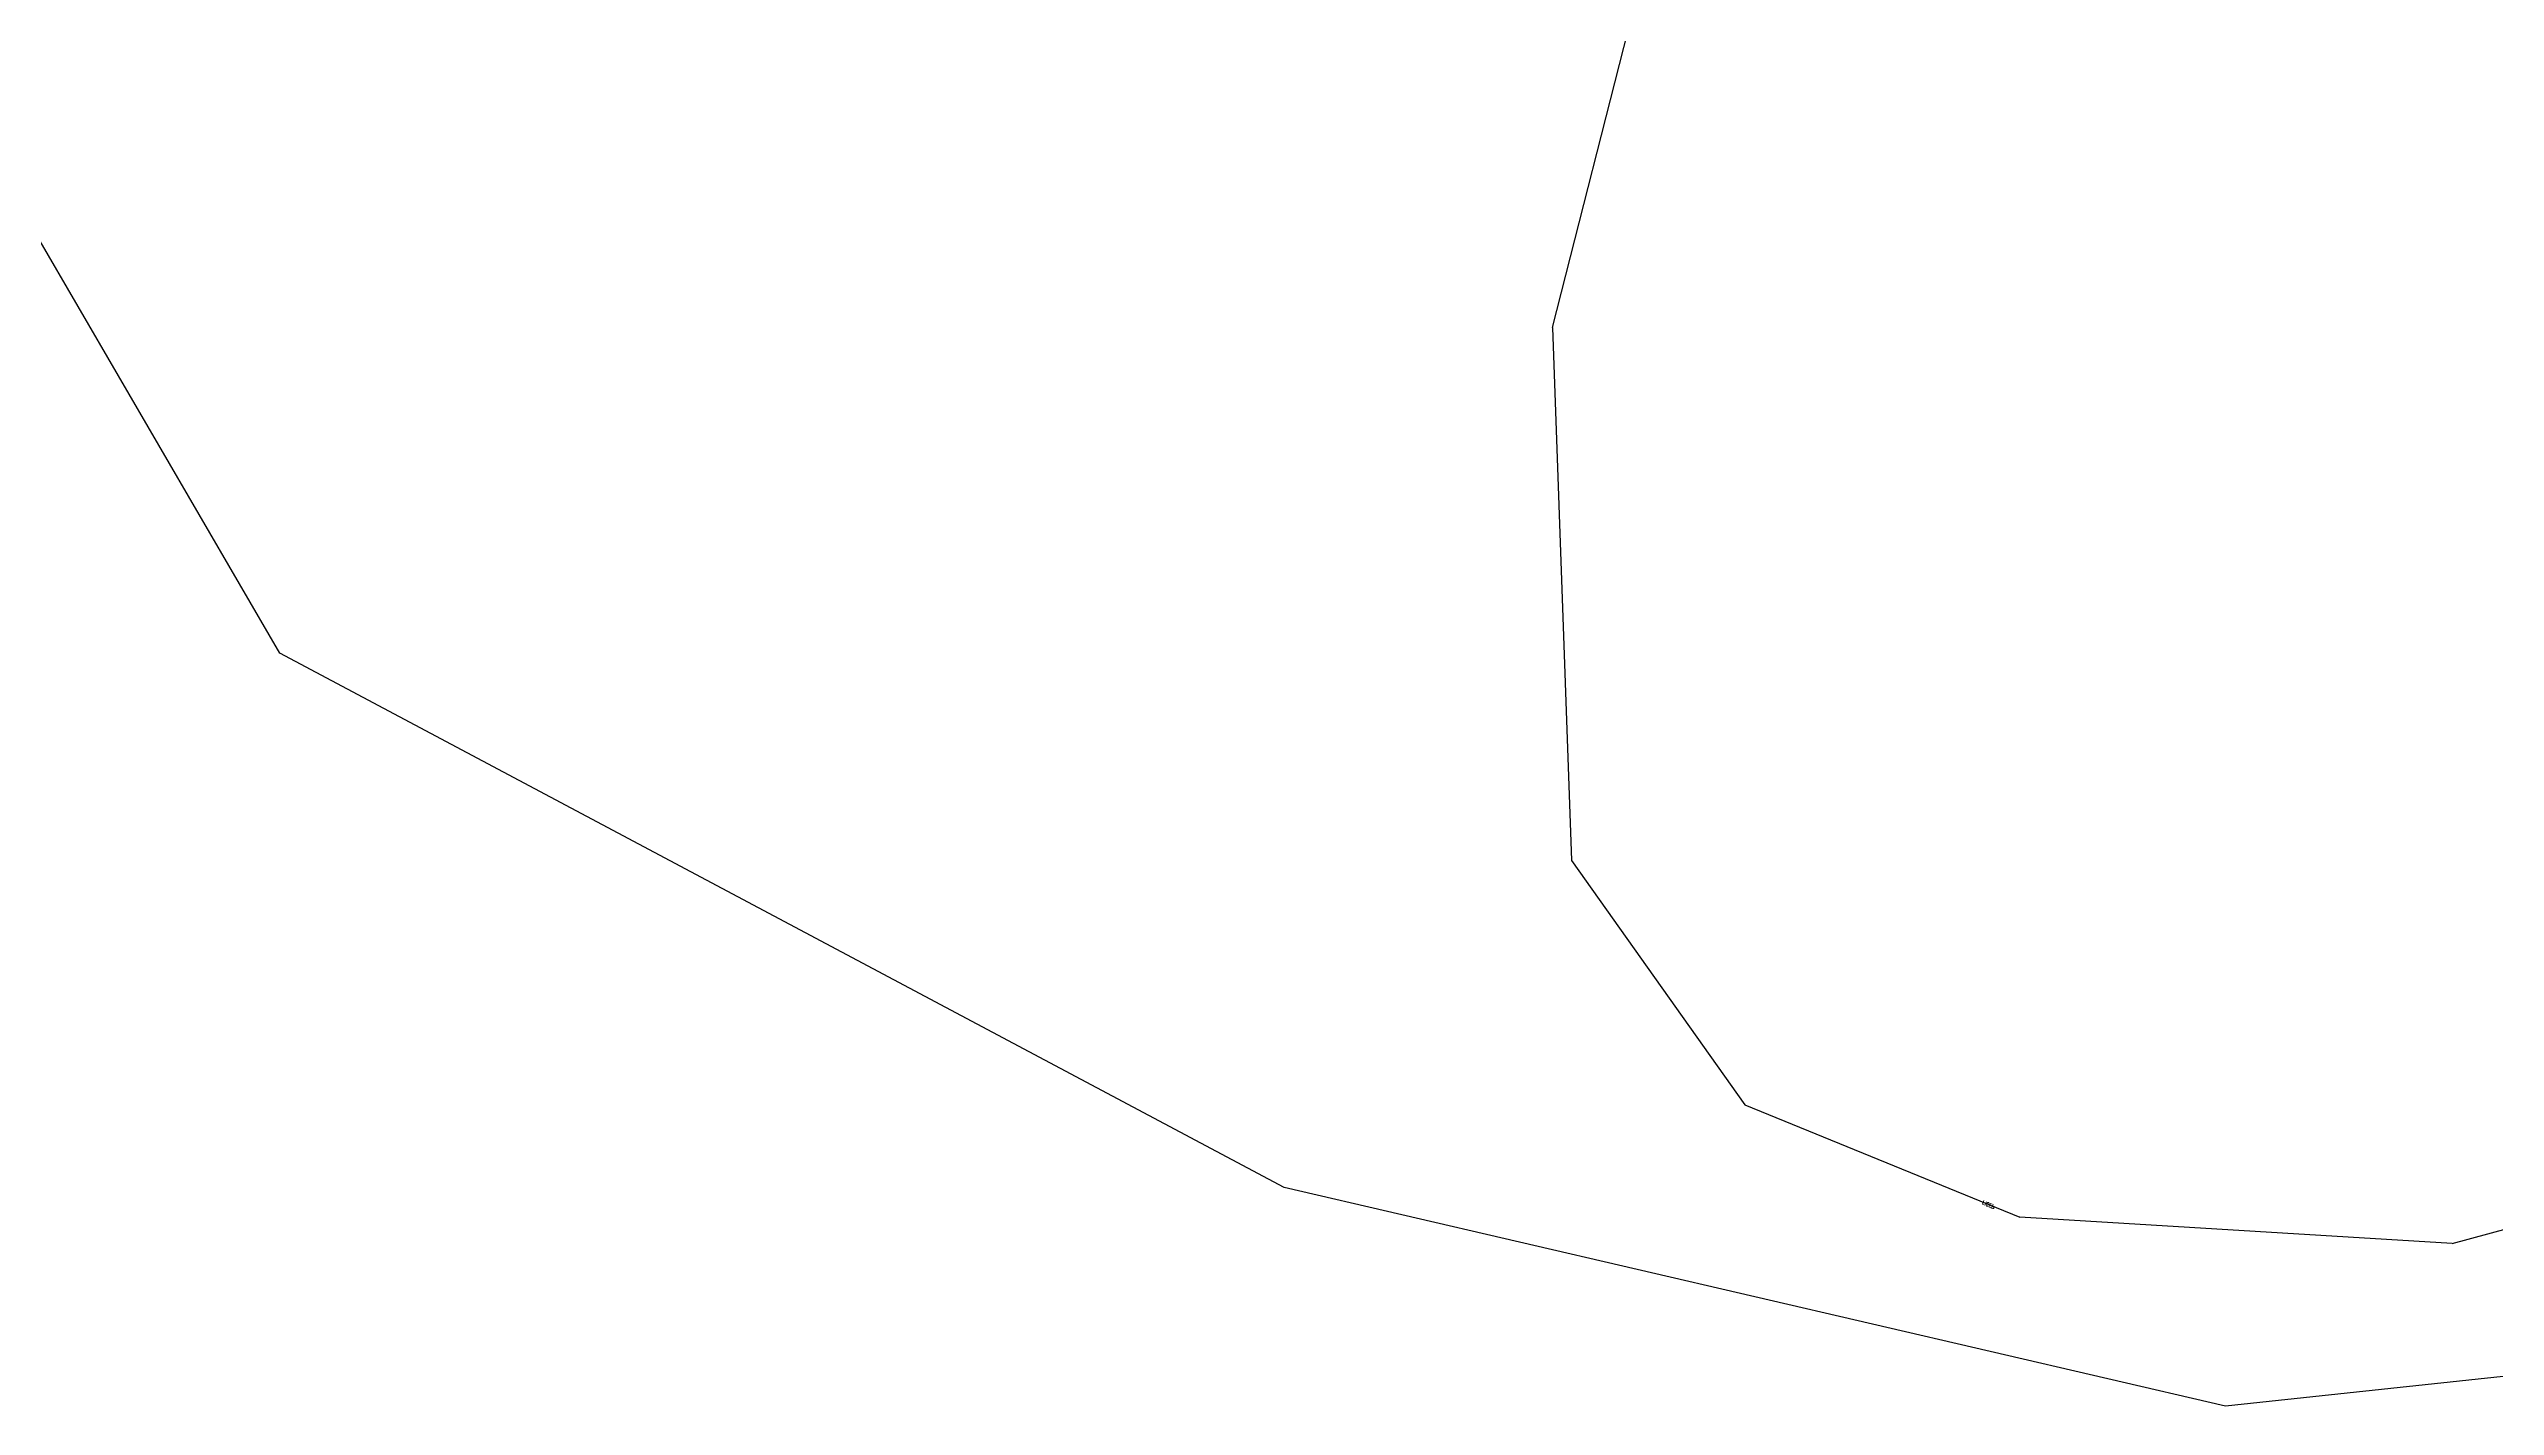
# Model space of a CAD drawing. Header units: inches. Extents: x -347369 to -260369, y 119522 to 149869.
# Drawn here: x -283965.5 to -283623.4, y 133909.7 to 134099.4 of the extents above; entities that cross this region are included whole.
import ezdxf

# ---------------------------------------------------------------- set-up
doc = ezdxf.new("R2010")
doc.units = ezdxf.units.IN
doc.header["$LTSCALE"] = 300
doc.layers.add('MACCHINA', color=40, linetype='Continuous')
doc.styles.get("Standard").update_dxf_attribs({"font": 'romans.shx'})

# ---------------------------------------------------------------- blocks, each defined once
blk = doc.blocks.new('A$C54990A90')
at = {"layer": 'MACCHINA', "color": 7, "linetype": 'Continuous'}
for p, q in [((75.63, 164.51), (-53.66, 125.21)), ((75.63, 164.51), (-53.66, 125.21)), ((-53.66, 125.21), (-162.89, 45.66)), ((-53.66, 125.21), (-162.89, 45.66)), ((-15.58, 116.7), (25.6, 122.3)), ((-15.58, 116.7), (25.6, 122.3)), ((-99.07, 60.18), (-69.8, 89.69)), ((-99.07, 60.18), (-69.8, 89.69)), ((-108.06, 19.27), (-99.07, 60.18)), ((-108.06, 19.27), (-99.07, 60.18)), ((-162.89, 45.66), (-263.01, -78.04)), ((-162.89, 45.66), (-263.01, -78.04)), ((-81.35, -50.39), (-108.06, 19.27)), ((-81.35, -50.39), (-108.06, 19.27)), ((-81.35, -50.39), (-53.79, -86.58)), ((-81.35, -50.39), (-53.79, -86.58)), ((-263.01, -78.04), (-278.26, -198.7)), ((-263.01, -78.04), (-278.26, -198.7))]:
    blk.add_line(p, q, dxfattribs=at)
at = {"layer": 'MACCHINA', "color": 7}
blk.add_line((-15.58, 116.7), (-69.8, 89.69), dxfattribs=at)
blk.add_line((-15.58, 116.7), (-69.8, 89.69), dxfattribs=at)
at = {"layer": 'MACCHINA', "color": 7, "linetype": 'Continuous', "width": 0.85}
blk.add_text('FICEP', height=0.547, rotation=45.9406, dxfattribs=at).set_placement((-73.58, 85.51))

msp = doc.modelspace()

# ---------------------------------------------------------------- block references
at = {"layer": 'MACCHINA', "xscale": -1, "rotation": 203.0018777434616}
msp.add_blockref('A$C54990A90', (-283660.65, 134045.893), dxfattribs=at)

doc.saveas('drawing.dxf')
